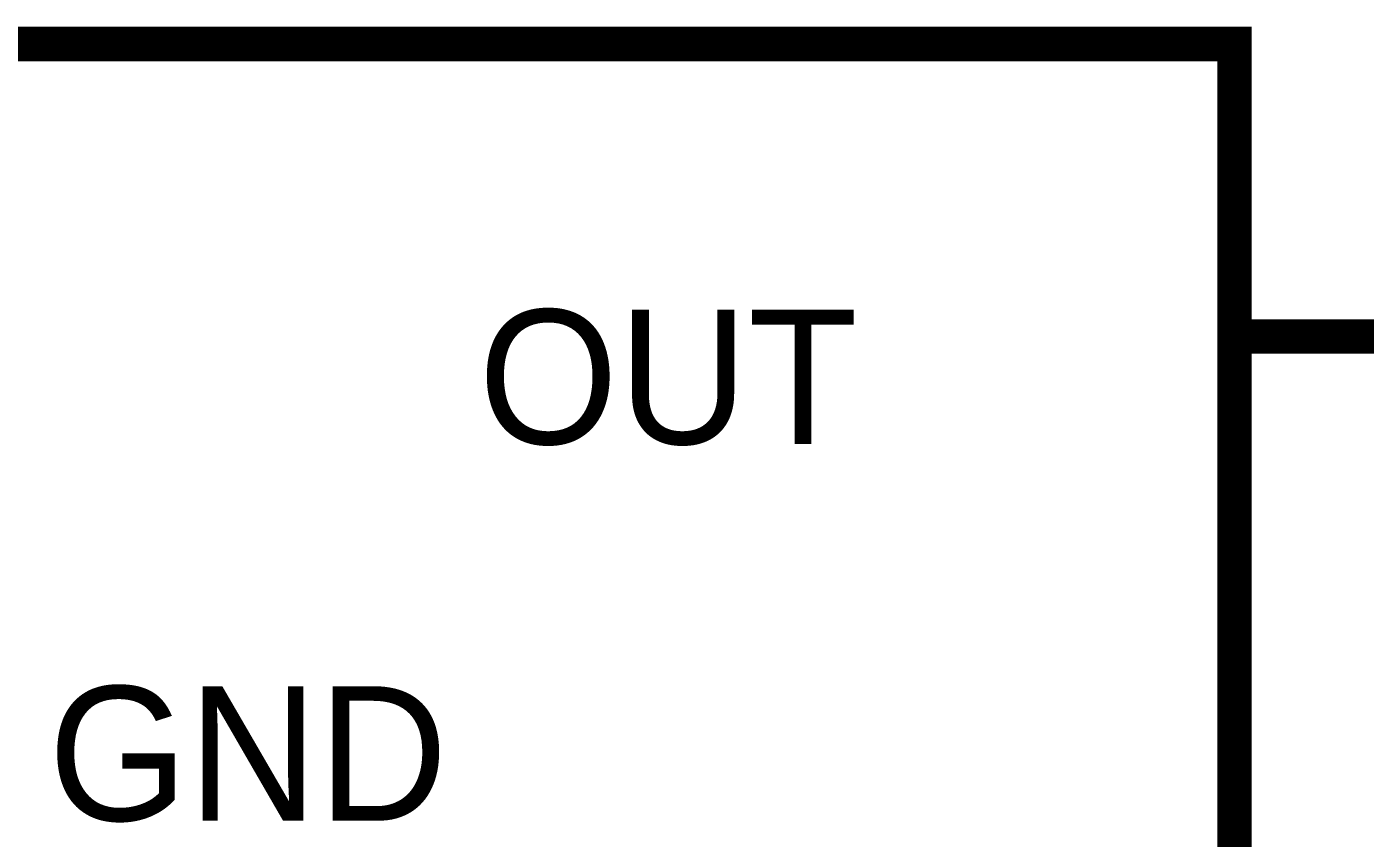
# Model space of a CAD drawing. Header units: inches. Extents: x 0 to 31.5, y 0 to 22.3.
# Drawn here: x 21.2866 to 21.744, y 18.6279 to 18.9051 of the extents above; entities that cross this region are included whole.
import ezdxf

# ---------------------------------------------------------------- set-up
doc = ezdxf.new("R2010")
doc.units = ezdxf.units.IN
doc.header["$MEASUREMENT"] = 0
doc.layers.add('Sheet', color=255, linetype='Continuous')

msp = doc.modelspace()

# ---------------------------------------------------------------- linework, layer by layer
at = {"layer": 'Sheet'}
for points in [[(21.0999, 18.89918, 0.0118, 0.0118, 0), (21.69931, 18.89918, 0.0118, 0.0118, 0), (21.69931, 18.59941, 0.0118, 0.0118, 0), (21.0999, 18.59941, 0.0118, 0.0118, 0), (21.0999, 18.89918, 0.0118, 0.0118, 0)], [(21.0999, 18.89918, 0.0039, 0.0039, 0), (21.0999, 18.59941, 0.0039, 0.0039, 0), (21.69931, 18.59941, 0.0039, 0.0039, 0), (21.69931, 18.89918, 0.0039, 0.0039, 0), (21.0999, 18.89918, 0.0039, 0.0039, 0), (21.0999, 18.89918, 0.0039, 0.0039, 0)]]:
    msp.add_lwpolyline(points, format="xyseb", close=True, dxfattribs=at)
msp.add_lwpolyline([(21.69931, 18.79926, 0.0118, 0.0118, 0), (21.89911, 18.79926, 0.0118, 0.0118, 0)], format="xyseb", dxfattribs=at)

# ---------------------------------------------------------------- texts
for s, p in [('OUT', (21.44094, 18.76251)), ('GND', (21.29396, 18.63387))]:
    msp.add_text(s, height=0.045941, dxfattribs=at).set_placement(p)

doc.saveas('drawing.dxf')
